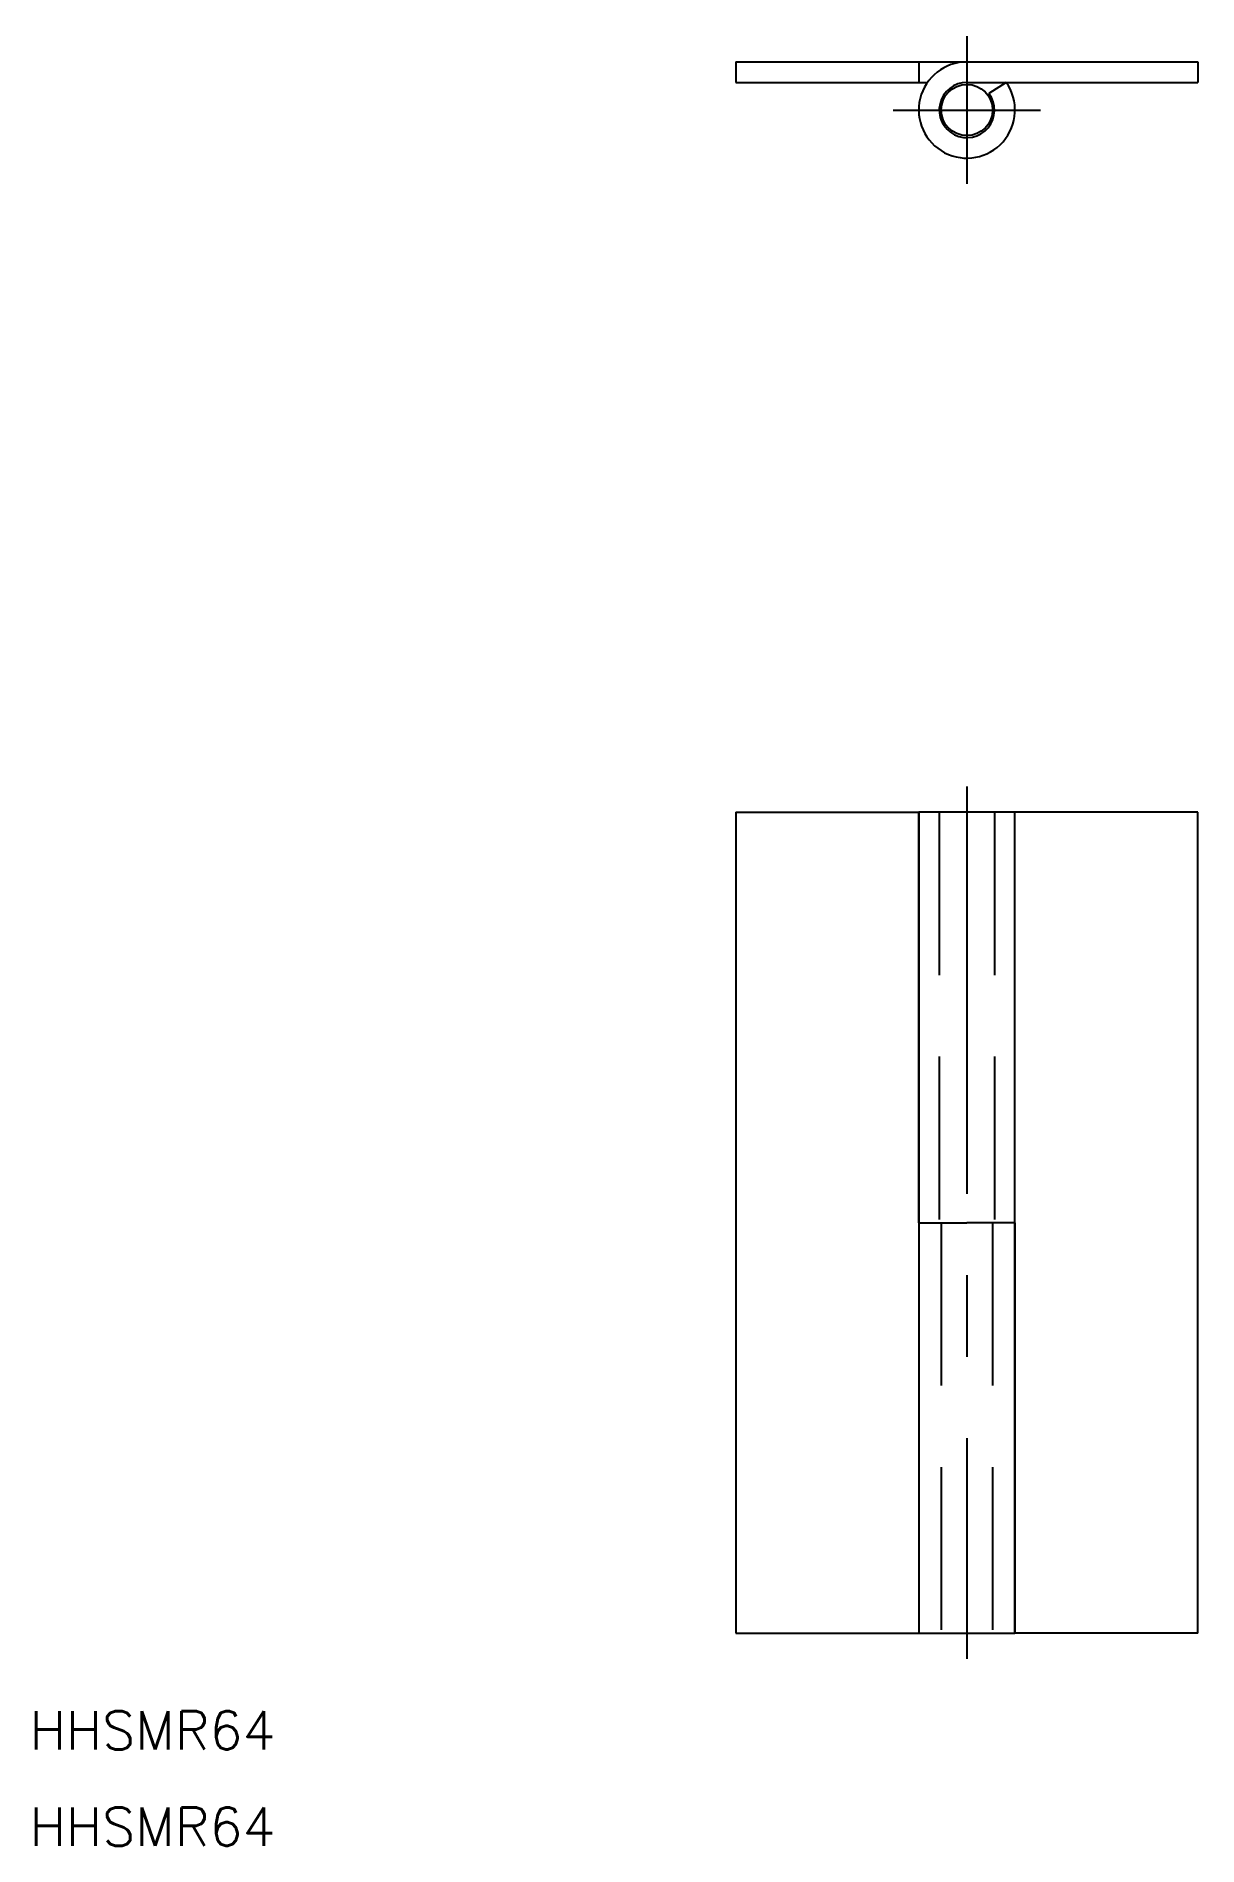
# Model space of a CAD drawing. Extents: x -73 to 18, y -17 to 124.
import ezdxf

# ---------------------------------------------------------------- set-up
doc = ezdxf.new("R2010")
doc.units = 0
doc.linetypes.add('CENTER', pattern=[50.8, 31.75, -6.35, 6.35, -6.35])
doc.linetypes.add('DASHED', pattern=[19.05, 12.7, -6.35])
doc.layers.get('0').update_dxf_attribs({"linetype": 'CONTINUOUS'})
doc.layers.add('CENTER', color=1, linetype='CENTER')
doc.styles.get("Standard").update_dxf_attribs({"font": 'txt.shx', "height": 3, "bigfont": 'bigfont.shx'})

msp = doc.modelspace()

# ---------------------------------------------------------------- linework, layer by layer
at = {"color": 7, "linetype": 'CONTINUOUS'}
for p, q in [((-18, 122.49), (18, 122.49)), ((-18, 122.49), (-18, 120.89)), ((-3.75, 122.49), (-3.75, 120.89)), ((-3.75, 122.49), (-3.75, 120.89)), ((18, 122.49), (18, 120.89)), ((-18.01, 120.89), (-3.07, 120.89)), ((0, 120.89), (18, 120.89)), ((3.07, 120.89), (1.72, 120.03)), ((-18, 64), (-18, 0)), ((-18, 64), (-3.75, 64)), ((-3.75, 64), (-3.75, 0)), ((-3.75, 32), (-3.75, 64)), ((-2, 64), (-3.75, 64)), ((2, 64), (-2, 64)), ((18, 64), (2, 64)), ((3.75, 0), (3.75, 64)), ((18, 0), (18, 64)), ((-3.75, 32), (-2, 32)), ((-2, 32), (0, 32)), ((-2, 32), (0, 32)), ((2, 32), (0, 32)), ((2, 32), (0, 32)), ((3.75, 32), (2, 32)), ((3.75, 32), (3.75, 0)), ((-18, 0), (-2, 0)), ((-2, 0), (2, 0)), ((2, 0), (3.75, 0)), ((18, 0), (3.75, 0))]:
    msp.add_line(p, q, dxfattribs=at)
at = {"color": 3, "linetype": 'DASHED'}
for p, q in [((-2.15, 64), (-2.15, 32)), ((2.15, 64), (2.15, 32)), ((-2, 32), (-2, 0)), ((2, 32), (2, 0))]:
    msp.add_line(p, q, dxfattribs=at)
at = {"color": 7, "linetype": 'CONTINUOUS'}
msp.add_circle((0, 118.74), 2, dxfattribs=at)
for radius, end in [(3.75, 34.983), (2.15, 36.8699)]:
    msp.add_arc((0, 118.74), radius, 90, end, dxfattribs=at)
at = {"layer": 'CENTER', "color": 1, "linetype": 'CENTER'}
for p, q in [((0, 124.49), (0, 112.99)), ((-5.75, 118.74), (5.75, 118.74)), ((0, 66), (0, -2))]:
    msp.add_line(p, q, dxfattribs=at)

# ---------------------------------------------------------------- texts
at = {"color": 7, "linetype": 'CONTINUOUS'}
for p in [(-73.05, -9.08), (-73.05, -16.58)]:
    msp.add_text('HHSMR64', height=3, dxfattribs=at).set_placement(p)

doc.saveas('drawing.dxf')
